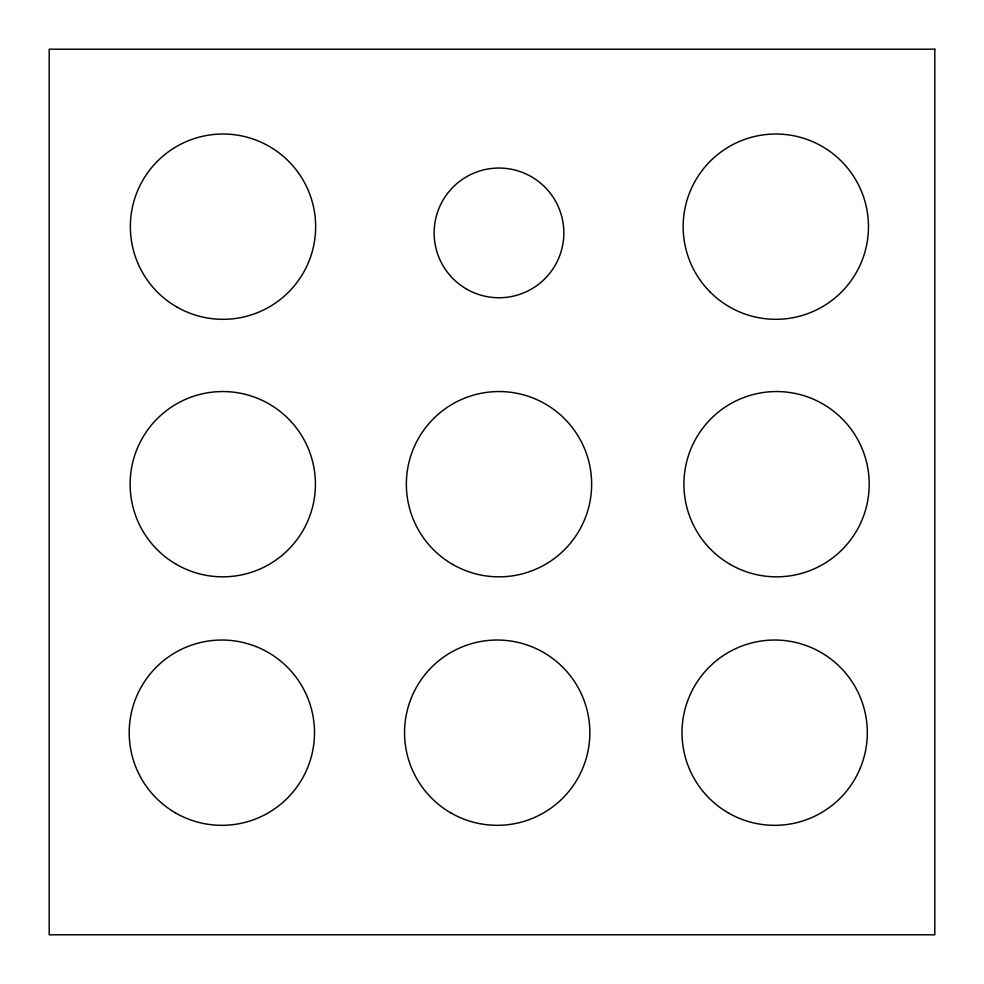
<?xml version="1.0" encoding="UTF-8"?>
<svg xmlns="http://www.w3.org/2000/svg" width="984" height="984" viewBox="0 0 984 984"><rect width="100%" height="100%" fill="white"/><g stroke="black" fill="none" stroke-linecap="round" stroke-linejoin="round"><path stroke-width="1.48" d="M934.8 49.2L49.2 49.2L49.2 934.8L934.8 934.8L934.8 49.2M710.3 292.187A92.656 92.656 0 0 0 865.305 250.649A92.656 92.656 0 0 0 751.837 137.17A92.656 92.656 0 0 0 710.3 292.187M176.677 306.91A92.656 92.656 0 0 0 315.655 226.664A92.656 92.656 0 0 0 176.677 146.431A92.656 92.656 0 0 0 176.677 306.91M176.443 564.422A92.656 92.656 0 0 0 315.421 484.189A92.656 92.656 0 0 0 176.443 403.957A92.656 92.656 0 0 0 176.443 564.422M452.665 564.422A92.656 92.656 0 0 0 591.642 484.189A92.656 92.656 0 0 0 452.665 403.957A92.656 92.656 0 0 0 452.665 564.422M730.226 564.422A92.656 92.656 0 0 0 869.204 484.189A92.656 92.656 0 0 0 730.226 403.957A92.656 92.656 0 0 0 730.226 564.422M175.521 812.919A92.656 92.656 0 0 0 314.499 732.674A92.656 92.656 0 0 0 175.521 652.441A92.656 92.656 0 0 0 175.521 812.919M450.869 812.919A92.656 92.656 0 0 0 589.846 732.674A92.656 92.656 0 0 0 450.869 652.441A92.656 92.656 0 0 0 450.869 812.919M728.332 812.919A92.656 92.656 0 0 0 867.31 732.674A92.656 92.656 0 0 0 728.332 652.441A92.656 92.656 0 0 0 728.332 812.919M466.564 289.075A64.858 64.858 0 0 0 563.844 232.913A64.858 64.858 0 0 0 466.564 176.739A64.858 64.858 0 0 0 466.564 289.075"/></g></svg>
